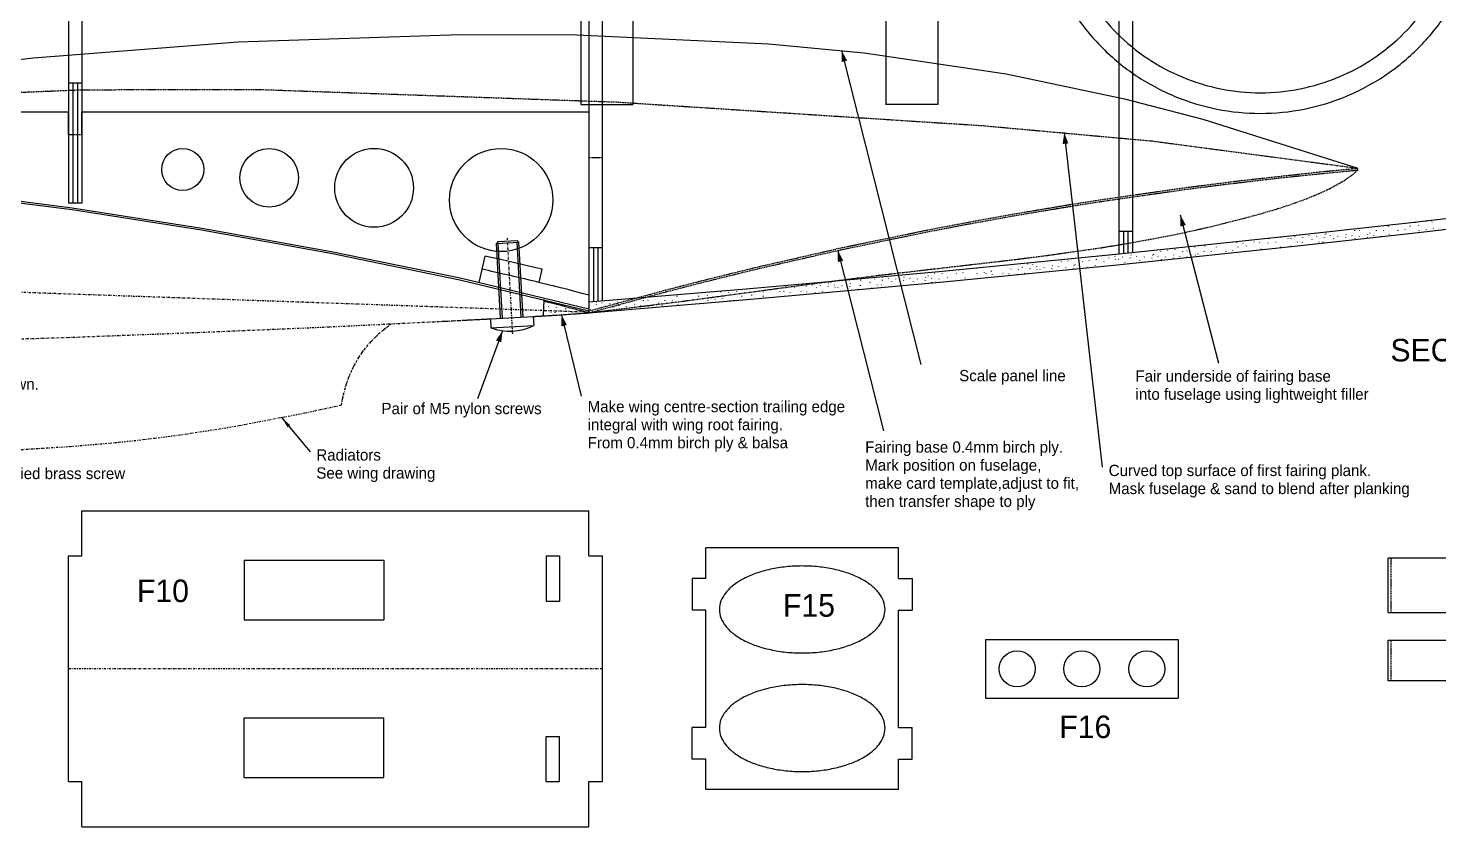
# Model space of a CAD drawing. Extents: x -1638 to 412, y -412 to 1290.
# Drawn here: x -1184.7 to -872.1, y 881.7 to 1058.6 of the extents above; entities that cross this region are included whole.
import ezdxf
from ezdxf.enums import TextEntityAlignment as Align

# ---------------------------------------------------------------- set-up
doc = ezdxf.new("R2010")
doc.units = 0
doc.linetypes.add('DASHDOT', pattern=[1, 0.5, -0.25, 0, -0.25])
doc.linetypes.add('HIDDEN', pattern=[0.375, 0.25, -0.125])
for name, color, linetype in [('1', 7, 'CONTINUOUS'), ('4', 7, 'CONTINUOUS'), ('7', 7, 'CONTINUOUS'), ('8', 7, 'CONTINUOUS')]:
    doc.layers.add(name, color=color, linetype=linetype)
doc.styles.add('txt', font='TXT', dxfattribs={"height": 0.2})

# ---------------------------------------------------------------- blocks, each defined once
blk = doc.blocks.new('*D28')
at = {"layer": '7', "color": 215, "linetype": 'CONTINUOUS'}
blk.add_line((0, 0), (4.3302, -18.0238), dxfattribs=at)
blk.add_solid([(-0.0237, -2.5768), (0, 0), (1.1917, -2.2848)], dxfattribs=at)
blk = doc.blocks.new('*D48')
at = {"layer": '7', "color": 215, "linetype": 'CONTINUOUS'}
blk.add_line((0, 0), (10.1345, -39.9401), dxfattribs=at)
blk.add_solid([(0.0091, -2.5769), (0, 0), (1.2207, -2.2695)], dxfattribs=at)
blk = doc.blocks.new('*D102')
at = {"layer": '7', "color": 215, "linetype": 'CONTINUOUS'}
blk.add_line((0, 0), (8.4922, -32.835), dxfattribs=at)
blk.add_solid([(0.0209, -2.5769), (0, 0), (1.2311, -2.2639)], dxfattribs=at)
blk = doc.blocks.new('*D103')
at = {"layer": '7', "color": 215, "linetype": 'CONTINUOUS'}
blk.add_line((0, 0), (8.3778, -74.1604), dxfattribs=at)
blk.add_solid([(-0.3404, -2.5544), (0, 0), (0.9017, -2.414)], dxfattribs=at)
blk = doc.blocks.new('*D104')
at = {"layer": '7', "color": 215, "linetype": 'CONTINUOUS'}
blk.add_line((0, 0), (-5.565, -15.0975), dxfattribs=at)
blk.add_solid([(-1.4511, -2.1296), (0, 0), (-0.2782, -2.5619)], dxfattribs=at)
blk = doc.blocks.new('*D168')
at = {"layer": '7', "color": 215, "linetype": 'CONTINUOUS'}
blk.add_line((0, 0), (6.346, -7.5779), dxfattribs=at)
blk.add_solid([(1.3176, -2.1574), (0, 0), (1.8926, -1.6759)], dxfattribs=at)
blk = doc.blocks.new('*D180')
at = {"layer": '7', "color": 215, "linetype": 'CONTINUOUS'}
blk.add_line((0, 0), (17.5388, -69.5973), dxfattribs=at)
blk.add_solid([(0.0049, -2.5769), (0, 0), (1.217, -2.2715)], dxfattribs=at)

msp = doc.modelspace()

# ---------------------------------------------------------------- linework, layer by layer
at = {"layer": '1', "color": 5, "linetype": 'CONTINUOUS'}
for p, q in [((-942.8872, 1008.6388), (-942.8872, 1150.3799)), ((-939.8872, 1008.9186), (-939.8872, 1150.23)), ((-1175.7612, 1132.7051), (-1175.7612, 1019.8563)), ((-1057.4288, 998.2174), (-1057.4288, 1084.965)), ((-1172.7612, 1081.965), (-1172.7612, 1019.8563)), ((-1060.4288, 1081.965), (-1060.4288, 995.5495)), ((-1175.7612, 1046.4606), (-1172.7612, 1046.4606)), ((-1175.7612, 1039.965), (-1274.2004, 1039.965)), ((-1175.7612, 1034.965), (-1175.7612, 1039.965)), ((-1172.7612, 1034.965), (-1172.7612, 1039.965)), ((-1060.4288, 1039.965), (-1172.7612, 1039.965)), ((-1057.4288, 1029.965), (-1057.4288, 1039.965)), ((-1172.7612, 1019.8563), (-1175.7612, 1019.8563)), ((-942.8872, 1013.6388), (-939.8872, 1013.6388)), ((-1057.4288, 1009.965), (-1060.4288, 1009.965)), ((-1084.725, 1002.2792), (-1083.4168, 1008.1344)), ((-1071.4088, 1002.2602), (-1070.7546, 1005.1883)), ((-1070.4724, 994.8775), (-1070.3456, 998.4991))]:
    msp.add_line(p, q, dxfattribs=at)
at = {"layer": '1', "color": 212, "linetype": 'CONTINUOUS'}
for p, q in [((-1062.1684, 1107.6639), (-1062.1684, 1041.6758)), ((-1050.6652, 1070.4714), (-1050.6652, 1041.6758)), ((-994.6294, 1071.9035), (-994.6294, 1041.6758)), ((-983.1262, 1071.9035), (-983.1262, 1041.6758)), ((-1062.1684, 1041.6758), (-1050.6652, 1041.6758)), ((-983.1262, 1041.6758), (-994.6294, 1041.6758))]:
    msp.add_line(p, q, dxfattribs=at)
at = {"layer": '1', "color": 253, "linetype": 'CONTINUOUS'}
for p, q in [((-1174.7612, 1046.4606), (-1174.7612, 1019.8563)), ((-1173.7612, 1046.4606), (-1173.7612, 1019.8563)), ((-941.8872, 1008.7319), (-941.8872, 1013.6388)), ((-940.8872, 1008.8252), (-940.8872, 1013.6388)), ((-1059.4288, 1009.965), (-1059.4288, 998.0424)), ((-1058.4288, 1009.965), (-1058.4288, 998.1298))]:
    msp.add_line(p, q, dxfattribs=at)
at = {"layer": '1', "color": 202, "linetype": 'HIDDEN'}
for p, q in [((-1172.7612, 1034.965), (-1175.7612, 1034.965)), ((-1060.4288, 1029.965), (-1057.4288, 1029.965)), ((-890.0024, 1027.1862), (-890.039, 1027.5845))]:
    msp.add_line(p, q, dxfattribs=at)
at = {"layer": '1', "color": 250, "linetype": 'CONTINUOUS'}
for p, q in [((-874.9206, 1015.85), (-874.8762, 1015.7834)), ((-902.1384, 1012.9136), (-902.1204, 1012.8865)), ((-897.3648, 1012.9531), (-897.3204, 1012.8865)), ((-897.11, 1013.0844), (-897.0654, 1013.1842)), ((-892.679, 1012.9531), (-892.6346, 1012.8865)), ((-890.705, 1013.7409), (-890.6604, 1013.8409)), ((-889.735, 1013.7874), (-889.6906, 1013.8872)), ((-887.879, 1012.9531), (-887.8346, 1012.8865)), ((-887.3158, 1013.1625), (-887.2712, 1013.2623)), ((-885.905, 1013.7409), (-885.8604, 1013.8409)), ((-884.3278, 1013.78), (-884.2834, 1013.7134)), ((-883.2842, 1014.7851), (-883.273, 1014.6852)), ((-883.079, 1012.9531), (-883.0346, 1012.8865)), ((-881.105, 1013.7409), (-881.0604, 1013.8409)), ((-879.6064, 1013.9753), (-879.562, 1013.9087)), ((-878.4842, 1014.7851), (-878.473, 1014.6852)), ((-877.9882, 1013.1651), (-877.9798, 1013.1842)), ((-877.3386, 1015.5375), (-877.2942, 1015.4709)), ((-876.5804, 1014.881), (-876.536, 1014.9808)), ((-876.4192, 1013.7409), (-876.3748, 1013.8409)), ((-874.9192, 1014.0143), (-874.8748, 1013.9477)), ((-873.6148, 1015.6231), (-873.5704, 1015.7229)), ((-873.3064, 1014.196), (-873.262, 1014.296)), ((-930.5634, 1009.6019), (-930.5192, 1009.7019)), ((-926.2556, 1010.191), (-926.2444, 1010.0911)), ((-923.9654, 1010.3259), (-923.9208, 1010.4257)), ((-921.4556, 1010.191), (-921.4444, 1010.0911)), ((-917.767, 1011.2397), (-917.7334, 1011.1893)), ((-916.8246, 1011.1461), (-916.78, 1011.2459)), ((-916.6556, 1010.191), (-916.6444, 1010.0911)), ((-915.51, 1010.9434), (-915.4656, 1010.8768)), ((-914.7518, 1010.2869), (-914.7074, 1010.3867)), ((-913.092, 1011.2559), (-913.0476, 1011.1893)), ((-911.7862, 1011.029), (-911.7418, 1011.1288)), ((-911.4778, 1009.6019), (-911.4334, 1009.7019)), ((-910.008, 1011.0215), (-909.9636, 1010.9549)), ((-909.6796, 1011.9663), (-909.6352, 1012.0661)), ((-908.292, 1011.2559), (-908.2476, 1011.1893)), ((-907.17, 1010.191), (-907.1588, 1010.0911)), ((-907.049, 1012.2215), (-907.0044, 1012.3215)), ((-905.5596, 1012.037), (-905.5152, 1011.9704)), ((-904.8796, 1011.9663), (-904.8352, 1012.0661)), ((-904.8796, 1010.3259), (-904.8352, 1010.4257)), ((-903.9806, 1012.4534), (-903.936, 1012.5532)), ((-903.492, 1011.2559), (-903.4476, 1011.1893)), ((-902.3432, 1011.029), (-902.2988, 1011.1288)), ((-902.249, 1012.2215), (-902.2044, 1012.3215)), ((-900.8696, 1012.6706), (-900.8252, 1012.604)), ((-900.1582, 1011.6929), (-900.1136, 1011.7927)), ((-899.1806, 1012.4534), (-899.136, 1012.5532)), ((-898.692, 1011.2559), (-898.6476, 1011.1893)), ((-897.7388, 1011.1461), (-897.6944, 1011.2459)), ((-897.449, 1012.2215), (-897.4044, 1012.3215)), ((-896.1838, 1012.6706), (-896.1394, 1012.604)), ((-895.394, 1011.9663), (-895.3494, 1012.0661)), ((-894.4948, 1012.4534), (-894.4504, 1012.5532)), ((-892.7632, 1012.2215), (-892.7188, 1012.3215)), ((-891.3838, 1012.6706), (-891.3394, 1012.604)), ((-890.594, 1011.9663), (-890.5494, 1012.0661)), ((-889.6948, 1012.4534), (-889.6504, 1012.5532)), ((-887.9632, 1012.2215), (-887.9188, 1012.3215)), ((-886.5838, 1012.6706), (-886.5394, 1012.604)), ((-884.8948, 1012.4534), (-884.8504, 1012.5532)), ((-959.9066, 1006.8087), (-959.862, 1006.9085)), ((-955.7718, 1006.8454), (-955.7274, 1006.9454)), ((-954.2732, 1007.0798), (-954.2288, 1007.0132)), ((-951.0862, 1006.8454), (-951.0416, 1006.9454)), ((-949.5862, 1007.1188), (-949.5418, 1007.0522)), ((-947.9732, 1007.3005), (-947.929, 1007.4005)), ((-946.2862, 1006.8454), (-946.2416, 1006.9454)), ((-945.2204, 1007.6274), (-945.1758, 1007.7274)), ((-945.1362, 1008.359), (-945.0918, 1008.2924)), ((-943.841, 1008.0765), (-943.7966, 1008.0099)), ((-943.731, 1007.4429), (-943.6866, 1007.3763)), ((-943.051, 1007.3722), (-943.0066, 1007.472)), ((-942.152, 1007.8593), (-942.1074, 1007.9591)), ((-941.6634, 1006.6618), (-941.619, 1006.5952)), ((-940.4996, 1006.4684), (-940.4702, 1006.5347)), ((-940.4204, 1007.6274), (-940.3758, 1007.7274)), ((-940.3362, 1008.359), (-940.2918, 1008.2924)), ((-939.041, 1008.0765), (-938.9966, 1008.0099)), ((-938.3296, 1007.0988), (-938.285, 1007.1986)), ((-937.352, 1007.8593), (-937.3074, 1007.9591)), ((-935.6204, 1007.6274), (-935.5758, 1007.7274)), ((-935.5362, 1008.359), (-935.4918, 1008.2924)), ((-935.2814, 1008.4903), (-935.2368, 1008.5901)), ((-934.3552, 1008.0765), (-934.3108, 1008.0099)), ((-933.6764, 1009.1468), (-933.6318, 1009.2468)), ((-933.5654, 1007.3722), (-933.5208, 1007.472)), ((-932.6662, 1007.8593), (-932.6218, 1007.9591)), ((-932.1764, 1009.4202), (-932.132, 1009.3536)), ((-930.9346, 1007.6274), (-930.8902, 1007.7274)), ((-930.8504, 1008.359), (-930.806, 1008.2924)), ((-929.5552, 1008.0765), (-929.5108, 1008.0099)), ((-928.8764, 1009.1468), (-928.8318, 1009.2468)), ((-927.9064, 1009.1933), (-927.862, 1009.2931)), ((-927.8662, 1007.8593), (-927.8218, 1007.9591)), ((-926.0504, 1008.359), (-926.006, 1008.2924)), ((-925.4872, 1008.5684), (-925.4426, 1008.6682)), ((-924.0764, 1009.1468), (-924.0318, 1009.2468)), ((-922.4992, 1009.1859), (-922.4548, 1009.1193)), ((-919.2764, 1009.1468), (-919.2318, 1009.2468)), ((-917.7778, 1009.3812), (-917.7334, 1009.3146)), ((-914.583, 1009.1641), (-914.5462, 1009.2468)), ((-913.0906, 1009.4202), (-913.0462, 1009.3536)), ((-995.2846, 1003.4748), (-995.2402, 1003.4082)), ((-990.5988, 1003.4748), (-990.5544, 1003.4082)), ((-985.7988, 1003.4748), (-985.7544, 1003.4082)), ((-985.2356, 1003.6842), (-985.191, 1003.784)), ((-983.8248, 1004.2626), (-983.7802, 1004.3626)), ((-982.2476, 1004.3017), (-982.2032, 1004.2351)), ((-980.9988, 1003.4748), (-980.9544, 1003.4082)), ((-979.0248, 1004.2626), (-978.9802, 1004.3626)), ((-977.5262, 1004.497), (-977.4818, 1004.4304)), ((-976.404, 1005.3068), (-976.3928, 1005.2069)), ((-974.5002, 1005.4027), (-974.4558, 1005.5025)), ((-974.339, 1004.2626), (-974.2946, 1004.3626)), ((-972.839, 1004.536), (-972.7946, 1004.4694)), ((-972.4058, 1004.2506), (-972.3686, 1004.3341)), ((-971.2262, 1004.7177), (-971.1818, 1004.8177)), ((-971.0912, 1004.0479), (-971.0468, 1003.9813)), ((-968.6732, 1004.3604), (-968.6288, 1004.2938)), ((-967.3674, 1004.1335), (-967.323, 1004.2333)), ((-966.9184, 1005.3068), (-966.9074, 1005.2094)), ((-965.5892, 1004.126), (-965.5448, 1004.0594)), ((-965.2608, 1005.0708), (-965.2164, 1005.1706)), ((-964.3618, 1005.5579), (-964.3224, 1005.646)), ((-963.8732, 1004.3604), (-963.8288, 1004.2938)), ((-963.2404, 1006.3717), (-963.196, 1006.3051)), ((-962.6302, 1005.326), (-962.5856, 1005.426)), ((-962.0916, 1006.1448), (-962.0472, 1006.2446)), ((-961.2508, 1005.7751), (-961.2064, 1005.7085)), ((-961.1408, 1005.1415), (-961.0964, 1005.0749)), ((-960.4608, 1005.0708), (-960.4164, 1005.1706)), ((-959.5618, 1005.5579), (-959.5172, 1005.6577)), ((-957.8302, 1005.326), (-957.7856, 1005.426)), ((-957.746, 1006.0576), (-957.7016, 1005.991)), ((-956.4508, 1005.7751), (-956.4064, 1005.7085)), ((-954.7618, 1005.5579), (-954.7172, 1005.6577)), ((-953.0302, 1005.326), (-952.9856, 1005.426)), ((-952.946, 1006.0576), (-952.9016, 1005.991)), ((-952.6912, 1006.1889), (-952.6466, 1006.2887)), ((-951.765, 1005.7751), (-951.7206, 1005.7085)), ((-950.076, 1005.5579), (-950.0316, 1005.6577)), ((-948.2602, 1006.0576), (-948.2158, 1005.991)), ((-1032.499, 1000.277), (-1032.4978, 1000.2752)), ((-1031.2364, 1000.1149), (-1031.192, 1000.2147)), ((-1027.7422, 1000.3418), (-1027.6978, 1000.2752)), ((-1022.9422, 1000.3418), (-1022.8978, 1000.2752)), ((-1021.7934, 1000.1149), (-1021.749, 1000.2147)), ((-1019.6084, 1000.7788), (-1019.5638, 1000.8786)), ((-1018.1422, 1000.3418), (-1018.0978, 1000.2752)), ((-1017.189, 1000.232), (-1017.1446, 1000.3318)), ((-1016.8992, 1001.3074), (-1016.8546, 1001.4074)), ((-1015.6258, 1001.744), (-1015.5896, 1001.6899)), ((-1014.8442, 1001.0522), (-1014.7996, 1001.152)), ((-1013.945, 1001.5393), (-1013.9006, 1001.6391)), ((-1013.4566, 1000.3418), (-1013.4122, 1000.2752)), ((-1012.2134, 1001.3074), (-1012.169, 1001.4074)), ((-1012.1508, 1000.1149), (-1012.1062, 1000.2147)), ((-1012.1292, 1002.039), (-1012.0848, 1001.9724)), ((-1010.834, 1001.7565), (-1010.7896, 1001.6899)), ((-1010.0442, 1001.0522), (-1009.9996, 1001.152)), ((-1009.145, 1001.5393), (-1009.1006, 1001.6391)), ((-1008.6566, 1000.3418), (-1008.6122, 1000.2752)), ((-1007.4134, 1001.3074), (-1007.369, 1001.4074)), ((-1007.3292, 1002.039), (-1007.2848, 1001.9724)), ((-1006.766, 1002.2484), (-1006.7214, 1002.3482)), ((-1006.034, 1001.7565), (-1005.9896, 1001.6899)), ((-1005.9242, 1001.1229), (-1005.8798, 1001.0563)), ((-1005.2442, 1001.0522), (-1005.1996, 1001.152)), ((-1004.345, 1001.5393), (-1004.3006, 1001.6391)), ((-1003.7388, 1002.807), (-1003.7336, 1002.7993)), ((-1002.6134, 1001.3074), (-1002.569, 1001.4074)), ((-1002.5292, 1002.039), (-1002.4848, 1001.9724)), ((-1000.8016, 1000.7319), (-1000.757, 1000.8319)), ((-1000.263, 1001.5507), (-1000.2186, 1001.6505)), ((-1000.1688, 1002.7432), (-1000.1242, 1002.8432)), ((-998.7894, 1003.1923), (-998.745, 1003.1257)), ((-998.078, 1002.2146), (-998.0334, 1002.3144)), ((-997.7332, 1000.9638), (-997.6886, 1001.0636)), ((-997.1004, 1002.9751), (-997.0558, 1003.0749)), ((-996.6118, 1001.7776), (-996.5674, 1001.711)), ((-995.6586, 1001.6678), (-995.6142, 1001.7676)), ((-995.3688, 1002.7432), (-995.3242, 1002.8432)), ((-994.1036, 1003.1923), (-994.0592, 1003.1257)), ((-993.3138, 1002.488), (-993.2692, 1002.5878)), ((-992.4146, 1002.9751), (-992.3702, 1003.0749)), ((-990.8626, 1001.5948), (-990.818, 1001.6946)), ((-990.683, 1002.7432), (-990.6386, 1002.8432)), ((-989.3036, 1003.1923), (-989.2592, 1003.1257)), ((-988.5138, 1002.488), (-988.4692, 1002.5878)), ((-987.6146, 1002.9751), (-987.5702, 1003.0749)), ((-985.883, 1002.7432), (-985.8386, 1002.8432)), ((-984.5036, 1003.1923), (-984.4592, 1003.1257)), ((-984.4576, 1002.2513), (-984.413, 1002.3513)), ((-983.4876, 1002.2978), (-983.4432, 1002.3976)), ((-982.8146, 1002.9751), (-982.7702, 1003.0749)), ((-977.0368, 1003.2955), (-977.0256, 1003.1956)), ((-1067.5278, 997.3719), (-1067.4834, 997.3053)), ((-1066.3418, 997.082), (-1066.3024, 997.0228)), ((-1058.8118, 997.287), (-1058.7672, 997.387)), ((-1058.7276, 998.0186), (-1058.6832, 997.952)), ((-1057.5466, 997.7361), (-1057.5022, 997.6695)), ((-1056.7568, 997.0318), (-1056.7122, 997.1316)), ((-1055.8576, 997.5189), (-1055.8132, 997.6187)), ((-1054.0418, 998.0186), (-1053.9974, 997.952)), ((-1053.8054, 997.1624), (-1053.761, 997.0958)), ((-1050.3006, 997.4449), (-1050.2562, 997.3783)), ((-1049.0054, 997.1624), (-1048.961, 997.0958)), ((-1048.3266, 998.2327), (-1048.282, 998.3327)), ((-1047.3566, 998.2792), (-1047.3122, 998.379)), ((-1045.5006, 997.4449), (-1045.4562, 997.3783)), ((-1044.9374, 997.6543), (-1044.8928, 997.7541)), ((-1044.2054, 997.1624), (-1044.161, 997.0958)), ((-1043.5266, 998.2327), (-1043.482, 998.3327)), ((-1041.9494, 998.2718), (-1041.905, 998.2052)), ((-1040.9058, 999.2769), (-1040.8946, 999.177)), ((-1040.7006, 997.4449), (-1040.6562, 997.3783)), ((-1038.7266, 998.2327), (-1038.682, 998.3327)), ((-1037.228, 998.4671), (-1037.1836, 998.4005)), ((-1036.1058, 999.2769), (-1036.0946, 999.177)), ((-1035.6342, 997.6023), (-1035.6014, 997.676)), ((-1034.9602, 1000.0293), (-1034.9158, 999.9627)), ((-1034.202, 999.3728), (-1034.1576, 999.4726)), ((-1034.0408, 998.2327), (-1033.9964, 998.3327)), ((-1032.5408, 998.5061), (-1032.4964, 998.4395)), ((-1030.928, 998.6878), (-1030.8836, 998.7878)), ((-1029.4582, 1000.1074), (-1029.4138, 1000.0408)), ((-1029.2408, 998.2327), (-1029.1964, 998.3327)), ((-1028.271, 998.2792), (-1028.2264, 998.379)), ((-1026.6202, 999.2769), (-1026.609, 999.177)), ((-1024.3298, 999.4118), (-1024.2854, 999.5116)), ((-1021.8202, 999.2769), (-1021.809, 999.177)), ((-1017.0202, 999.2769), (-1017.013, 999.2133)), ((-1015.8744, 1000.0293), (-1015.83, 999.9627)), ((-1015.1126, 999.3811), (-1015.0718, 999.4726)), ((-1010.3726, 1000.1074), (-1010.3282, 1000.0408)), ((-1070.3212, 996.1117), (-1070.2766, 996.2115)), ((-1069.3436, 996.8722), (-1069.299, 996.972)), ((-1068.855, 995.6747), (-1068.8106, 995.6081)), ((-1067.9018, 995.5649), (-1067.8574, 995.6647)), ((-1067.612, 996.6403), (-1067.5674, 996.7403)), ((-1066.5872, 995.3622), (-1066.5428, 995.2956)), ((-1065.557, 996.3851), (-1065.5124, 996.4849)), ((-1064.1694, 995.6747), (-1064.125, 995.6081)), ((-1062.8636, 995.4478), (-1062.819, 995.5476)), ((-1060.0548, 996.3214), (-1060.0104, 996.2548)), ((-1059.9342, 995.5894), (-1059.9204, 995.6206)), ((-1057.7798, 996.1847), (-1057.7352, 996.2845)), ((-1055.0706, 996.7133), (-1055.026, 996.8133)), ((-1053.0156, 996.4581), (-1052.971, 996.5579)), ((-1052.1164, 996.9452), (-1052.072, 997.045)), ((-1050.3848, 996.7133), (-1050.3404, 996.8133)), ((-1048.1742, 996.551), (-1048.171, 996.5579)), ((-1047.3164, 996.9452), (-1047.272, 997.045)), ((-1045.5604, 996.7684), (-1045.5404, 996.8133)), ((-1042.4808, 997.0251), (-1042.472, 997.045))]:
    msp.add_line(p, q, dxfattribs=at)
at = {"layer": '1', "color": 195, "linetype": 'CONTINUOUS'}
for p, q in [((-1080.527, 1011.3391), (-1080.9044, 1010.9177)), ((-1080.9044, 1010.9177), (-1075.9122, 1011.1927)), ((-1079.9912, 994.3428), (-1080.9044, 1010.9177)), ((-1080.527, 1011.3391), (-1076.3336, 1011.5701)), ((-1079.5918, 994.3648), (-1080.505, 1010.9397)), ((-1076.3336, 1011.5701), (-1075.9122, 1011.1927)), ((-1075.3982, 994.5958), (-1076.3116, 1011.1707)), ((-1074.9988, 994.6178), (-1075.9122, 1011.1927)), ((-1082.2378, 994.219), (-1072.7522, 994.7416)), ((-1082.2378, 994.219), (-1082.1278, 992.222)), ((-1072.7522, 994.7416), (-1072.6422, 992.7446)), ((-1082.1278, 992.222), (-1072.6422, 992.7446))]:
    msp.add_line(p, q, dxfattribs=at)
at = {"layer": '1', "color": 166, "linetype": 'DASHDOT'}
for p, q in [((-1077.2958, 990.8655), (-1078.4672, 1012.1237)), ((-1348.3482, 1005.7995), (-1060.4288, 995.7452))]:
    msp.add_line(p, q, dxfattribs=at)
at = {"layer": '1', "color": 212, "linetype": 'CONTINUOUS'}
for points in [[(-948.993934, 1064.285632, 0.049127), (-943.402363, 1057.472452, 0.049127), (-936.589014, 1051.88102, 0.049126), (-928.815721, 1047.726211, 0.049126), (-920.381206, 1045.167692, 0.049126), (-911.609604, 1044.303786, 0.049126), (-902.838001, 1045.167692, 0.049126), (-894.403486, 1047.726211, 0.049126), (-886.630193, 1051.88102, 0.049127), (-879.816844, 1057.472452, 0.049127), (-874.225274, 1064.285632, 0.049128)], [(-952.794147, 1061.746474, 0.049127), (-946.634179, 1054.240716, 0.049127), (-939.128236, 1048.080901, 0.049126), (-930.564767, 1043.503744, 0.049126), (-921.272862, 1040.685146, 0.049126), (-911.609604, 1039.733421, 0.049126), (-901.946345, 1040.685146, 0.049126), (-892.65444, 1043.503744, 0.049126), (-884.090972, 1048.080901, 0.049127), (-876.585029, 1054.240716, 0.049127), (-870.42506, 1061.746474, 0.049128)]]:
    msp.add_lwpolyline(points, format="xyb", dxfattribs=at)
msp.add_lwpolyline([(-1342.042, 1014.4692), (-1326.114908, 1023.624683), (-1299.991401, 1032.90299), (-1281.49345, 1037.45027), (-1245.123325, 1043.939981), (-1206.596353, 1049.404383), (-1183.509319, 1052.043664), (-1138.128367, 1055.550084), (-1088.878731, 1057.221829), (-1063.116379, 1057.147709), (-1020.594359, 1055.171146), (-999.442905, 1053.128975), (-967.980195, 1048.496079), (-941.727461, 1042.960431), (-924.386419, 1038.454093), (-890.039, 1027.5845)], dxfattribs=at)
at = {"layer": '1', "color": 202, "linetype": 'HIDDEN'}
for points in [[(-1342.042, 1014.4693), (-1322.077428, 1024.688892), (-1311.70406, 1028.674432), (-1298.518172, 1032.487627), (-1271.349341, 1037.53561), (-1238.539579, 1041.445124), (-1216.63439, 1043.186736), (-1172.761188, 1044.965028), (-1134.202179, 1045.051526), (-1054.327483, 1042.251752), (-973.080738, 1037.01525), (-935.599947, 1033.616124), (-890.039, 1027.5845)], [(-1060.4288, 995.9651), (-1043.874141, 1000.482842), (-1035.575009, 1002.627068), (-1023.099165, 1005.700065), (-1004.324577, 1009.986959), (-985.477394, 1013.886605), (-976.026716, 1015.691166), (-966.544136, 1017.401299), (-953.872707, 1019.530349), (-947.525025, 1020.530102), (-928.434249, 1023.270257), (-915.667412, 1024.881097), (-898.595806, 1026.760151), (-890.039, 1027.5845)], [(-1060.4288, 995.5495), (-1043.858694, 1000.073364), (-1035.552124, 1002.220319), (-1023.065407, 1005.297013), (-1004.274977, 1009.588608), (-985.412244, 1013.492009), (-975.953808, 1015.298117), (-966.475758, 1017.007431), (-953.810313, 1019.135466), (-947.465573, 1020.134746), (-928.383281, 1022.873644), (-919.879118, 1023.966256), (-908.518081, 1025.303724), (-902.828069, 1025.921309), (-890.0024, 1027.1862)], [(-1060.4288, 995.5495), (-1039.029687, 998.195298), (-1010.53547, 1002.037721), (-996.234516, 1003.856807), (-984.021237, 1005.276085), (-967.659978, 1007.160853), (-959.450321, 1008.187468), (-947.104459, 1009.942046), (-940.919002, 1010.951473), (-932.660389, 1012.471267), (-928.526715, 1013.316626), (-922.321358, 1014.705161), (-913.003873, 1017.091549), (-907.68818, 1018.647797), (-905.088459, 1019.48921), (-901.328193, 1020.84428), (-897.806204, 1022.325649), (-896.159562, 1023.118884), (-893.144972, 1024.820834), (-891.797022, 1025.7337), (-890.0024, 1027.1862)]]:
    msp.add_lwpolyline(points, dxfattribs=at)
at = {"layer": '1', "color": 5, "linetype": 'CONTINUOUS'}
for points in [[(-1060.4288, 995.5495), (-1025.439031, 998.477319), (-1007.979774, 1000.016217), (-981.825336, 1002.420904), (-942.647231, 1006.250892), (-903.424422, 1010.360766), (-877.291171, 1013.243627), (-825.060535, 1019.321289), (-785.83975, 1024.13875), (-759.707487, 1027.465644), (-707.479609, 1034.393949), (-656.690202, 1041.487087), (-631.3138, 1045.1628)], [(-1060.4288, 997.9551), (-1025.576932, 1000.8732), (-1008.158787, 1002.409113), (-982.04135, 1004.810978), (-942.887307, 1008.638813), (-903.680523, 1012.747009), (-877.557338, 1015.628758), (-825.345583, 1021.704214), (-786.138135, 1026.520027), (-760.014567, 1029.845807), (-707.804203, 1036.771783), (-704.8042, 1037.181)], [(-1060.4288, 995.9453), (-1089.015217, 1002.817229), (-1117.63686, 1008.675763), (-1146.282111, 1013.865699), (-1174.952377, 1018.337569), (-1203.651029, 1021.992273), (-1232.383544, 1024.681425), (-1261.163478, 1026.008675), (-1290.01356, 1025.330459), (-1318.966468, 1021.705677), (-1333.514341, 1017.85046), (-1340.829623, 1014.734412), (-1347.378417, 1009.114787), (-1348.3482, 1005.7995)], [(-1060.4288, 996.3595), (-1088.928519, 1003.207662), (-1117.561138, 1009.068496), (-1146.215598, 1014.260119), (-1174.896266, 1018.733639), (-1203.607185, 1022.389859), (-1232.355727, 1025.080392), (-1261.158964, 1026.408559), (-1290.042883, 1025.729122), (-1319.053053, 1022.095953), (-1333.656159, 1018.224153), (-1341.049605, 1015.063708), (-1342.042, 1014.4692)], [(-1060.4288, 996.3595), (-1088.928519, 1003.207662), (-1117.561138, 1009.068496), (-1146.215598, 1014.260119), (-1174.896266, 1018.733639), (-1203.607185, 1022.389859), (-1232.355727, 1025.080392), (-1261.158964, 1026.408559), (-1290.042883, 1025.729122), (-1319.053053, 1022.095953), (-1333.656159, 1018.224153), (-1341.049605, 1015.063708), (-1342.042, 1014.4692)], [(-1070.7546, 1005.1883), (-1072.160005, 1005.528266), (-1073.097167, 1005.752984), (-1073.72204, 1005.901963), (-1074.972015, 1006.19797), (-1075.909694, 1006.418313), (-1076.534905, 1006.564437), (-1077.785545, 1006.854885), (-1078.410971, 1006.999231), (-1079.662031, 1007.286223), (-1080.913362, 1007.571023), (-1081.747728, 1007.759715), (-1083.4168, 1008.1344)], [(-1060.4288, 999.4651), (-1061.301799, 999.697106), (-1061.88392, 999.850804), (-1063.04845, 1000.15591), (-1063.630859, 1000.307335), (-1064.795961, 1000.607977), (-1065.961437, 1000.905735), (-1066.738628, 1001.102675), (-1067.256845, 1001.233284), (-1067.947914, 1001.406593), (-1068.293496, 1001.492893), (-1068.876738, 1001.637994), (-1070.04349, 1001.926236), (-1071.210596, 1002.211923), (-1071.988861, 1002.400999), (-1073.545851, 1002.77593), (-1074.713991, 1003.054396), (-1075.492937, 1003.238779), (-1077.051273, 1003.604619), (-1077.830658, 1003.786118), (-1079.389859, 1004.146386), (-1080.949624, 1004.503156), (-1081.989775, 1004.739146), (-1082.683343, 1004.895677), (-1084.0708, 1005.2069)], [(-1060.5328, 995.559), (-1061.623192, 995.850795), (-1062.350332, 996.043784), (-1062.835187, 996.171768), (-1063.481775, 996.341584), (-1063.805119, 996.426141), (-1064.532762, 996.615546), (-1065.01795, 996.741171), (-1065.664982, 996.90788), (-1065.988546, 996.990898), (-1067.444986, 997.361762), (-1068.416306, 997.606582), (-1069.064011, 997.768744), (-1070.3598, 998.0906)], [(-1070.4724, 994.8775), (-1069.872136, 994.914155), (-1069.57291, 994.932561), (-1069.125142, 994.960276), (-1068.678599, 994.988127), (-1068.455765, 995.002107), (-1068.010927, 995.030182), (-1067.788905, 995.04428), (-1067.456345, 995.065505), (-1067.013767, 995.093958), (-1066.792816, 995.108253), (-1066.461787, 995.129784), (-1065.966081, 995.16229), (-1065.526224, 995.191405), (-1065.306545, 995.206044), (-1064.977312, 995.228107), (-1064.484049, 995.261446), (-1063.9914, 995.295091), (-1063.745274, 995.312033), (-1063.307995, 995.342356), (-1063.089471, 995.357618), (-1062.761804, 995.380639), (-1062.270513, 995.415469), (-1061.779384, 995.45067), (-1061.53385, 995.468414), (-1061.042777, 995.504197), (-1060.797214, 995.522241), (-1060.4288, 995.5495)], [(-1060.4826, 995.5455), (-1060.5328, 995.559)]]:
    msp.add_lwpolyline(points, dxfattribs=at)
at = {"layer": '1', "color": 155, "linetype": 'DASHDOT'}
for points in [[(-1092.9686, 993.6684), (-1092.564133, 993.688972), (-1092.024843, 993.716415), (-1091.755197, 993.730142), (-1090.946257, 993.771343), (-1090.406961, 993.798824), (-1089.687896, 993.835478), (-1089.328362, 993.853809), (-1088.394498, 993.90144), (-1087.927568, 993.925274), (-1087.694105, 993.937199), (-1087.382822, 993.953106), (-1087.227182, 993.961065), (-1086.760265, 993.984959), (-1086.526811, 993.996919), (-1086.176633, 994.014875), (-1085.709741, 994.038853), (-1085.4763, 994.050858), (-1085.126145, 994.06889), (-1084.775999, 994.086952), (-1084.60093, 994.095994), (-1084.289703, 994.112091), (-1084.134092, 994.120149), (-1083.900681, 994.13225), (-1083.550575, 994.150434), (-1083.200481, 994.168658), (-1083.02544, 994.177786), (-1082.908748, 994.183877), (-1082.753161, 994.192006), (-1082.675368, 994.196074), (-1082.500338, 994.205236), (-1082.2378, 994.219)], [(-1072.7522, 994.7416), (-1072.667735, 994.746548), (-1072.55512, 994.753155), (-1072.498814, 994.756463), (-1072.386207, 994.763088), (-1072.236072, 994.771939), (-1072.161007, 994.776372), (-1071.992119, 994.786367), (-1071.879531, 994.793044), (-1071.72942, 994.801966), (-1071.654367, 994.806434), (-1071.504264, 994.815387), (-1071.304135, 994.827356), (-1071.204072, 994.833355), (-1071.129027, 994.83786), (-1071.028967, 994.843874), (-1070.978938, 994.846885), (-1070.81009, 994.857064), (-1070.735048, 994.861596), (-1070.634991, 994.867647), (-1070.584963, 994.870676), (-1070.4724, 994.8775)], [(-1320.3874, 992.7298), (-1319.980609, 992.661473), (-1316.800112, 992.159958), (-1310.429959, 991.31981), (-1304.048423, 990.666441), (-1299.788233, 990.316615), (-1291.255181, 989.774139), (-1281.666031, 989.340264), (-1275.266426, 989.131857), (-1262.460533, 988.86777), (-1252.850904, 988.770714), (-1233.637121, 988.778501), (-1214.407696, 989.008653), (-1204.795716, 989.209198), (-1175.937933, 990.110328), (-1147.073217, 991.20961), (-1118.204205, 992.432694), (-1092.9704, 993.6684)], [(-1115.239, 975.106), (-1115.064057, 976.13496), (-1114.964765, 976.642078), (-1114.801054, 977.393553), (-1114.522243, 978.50006), (-1114.314206, 979.223928), (-1114.20354, 979.58172), (-1114.029229, 980.113233), (-1113.781301, 980.812253), (-1113.650688, 981.157622), (-1113.446458, 981.670499), (-1113.121413, 982.428167), (-1112.813647, 983.089915), (-1112.653115, 983.416648), (-1112.404006, 983.901571), (-1112.011643, 984.617306), (-1111.59684, 985.319064), (-1111.381024, 985.664701), (-1110.893139, 986.403107), (-1110.63928, 986.766133), (-1110.246094, 987.30295), (-1109.628424, 988.090802), (-1108.977284, 988.857805), (-1108.639163, 989.233489), (-1107.937817, 989.969221), (-1107.574592, 990.329269), (-1107.014065, 990.859569), (-1106.237409, 991.548393), (-1105.836528, 991.884988), (-1105.219518, 992.380108), (-1104.58368, 992.863501), (-1104.2587, 993.1008)], [(-1236.4456, 965.7546), (-1228.752422, 965.296715), (-1223.770219, 965.071772), (-1214.137468, 964.801202), (-1209.477966, 964.749602), (-1200.450326, 964.79884), (-1191.781326, 965.031423), (-1186.183551, 965.276539), (-1175.37599, 965.951062), (-1164.552123, 966.889634), (-1159.166101, 967.472366), (-1150.94523, 968.525483), (-1142.368309, 969.833115), (-1137.880994, 970.596328), (-1123.31002, 973.390538), (-1115.239, 975.106)]]:
    msp.add_lwpolyline(points, dxfattribs=at)
at = {"layer": '1', "color": 5, "linetype": 'CONTINUOUS'}
for centre, radius in [((-1150.411871, 1027.302779), 4.662221), ((-1131.249058, 1025.464392), 6.500608), ((-1108.019295, 1023.235855), 8.729145), ((-1079.859482, 1020.534368), 11.430632)]:
    msp.add_circle(centre, radius, dxfattribs=at)
at = {"layer": '1', "color": 195, "linetype": 'CONTINUOUS'}
msp.add_arc((-1077.978187, 1003.249204), 11.782144, 249.378108, 296.928828, dxfattribs=at)
at = {"layer": '4', "color": 5, "linetype": 'CONTINUOUS'}
for p, q in [((-1172.7612, 951.7013), (-1060.4288, 951.7013)), ((-1172.7612, 941.7013), (-1172.7612, 951.7013)), ((-1060.4288, 941.7013), (-1060.4288, 951.7013)), ((-1175.7612, 891.7013), (-1175.7612, 941.7013)), ((-1175.7612, 941.7013), (-1172.7612, 941.7013)), ((-1069.9168, 941.7013), (-1069.9168, 931.7013)), ((-1069.9168, 941.7013), (-1066.9168, 941.7013)), ((-1066.9168, 941.7013), (-1066.9168, 931.7013)), ((-1060.4288, 941.7013), (-1057.4288, 941.7013)), ((-1057.4288, 891.7013), (-1057.4288, 941.7013)), ((-991.7914, 943.4691), (-1034.504, 943.4691)), ((-1034.504, 936.7013), (-1034.504, 943.4691)), ((-991.7914, 936.7013), (-991.7914, 943.4691)), ((-763.4638, 941.199), (-883.303, 941.199)), ((-883.303, 929.1654), (-883.303, 941.199)), ((-1136.839, 940.7638), (-1105.839, 940.7638)), ((-1136.839, 940.7638), (-1136.839, 927.5638)), ((-1105.839, 940.7638), (-1105.839, 927.5638)), ((-1034.504, 936.7013), (-1037.504, 936.7013)), ((-1037.504, 936.7013), (-1037.504, 929.7013)), ((-991.7914, 936.7013), (-988.7914, 936.7013)), ((-988.7914, 936.7013), (-988.7914, 929.7013)), ((-1069.9168, 931.7013), (-1066.9168, 931.7013)), ((-1034.504, 929.7013), (-1037.504, 929.7013)), ((-1034.504, 903.7013), (-1034.504, 929.7013)), ((-991.7914, 929.7013), (-988.7914, 929.7013)), ((-991.7914, 903.7013), (-991.7914, 929.7013)), ((-883.303, 929.1654), (-861.1382, 929.1654)), ((-1136.839, 927.5638), (-1105.839, 927.5638)), ((-972.5202, 923.2012), (-972.5202, 910.2014)), ((-972.5202, 923.2012), (-929.8076, 923.2012)), ((-929.8076, 923.2012), (-929.8076, 910.2014)), ((-883.303, 914.0302), (-883.303, 923.0638)), ((-883.303, 923.0638), (-861.1382, 923.0638)), ((-763.4638, 914.0302), (-883.303, 914.0302)), ((-972.5202, 910.2014), (-929.8076, 910.2014)), ((-1136.839, 905.8388), (-1105.839, 905.8388)), ((-1136.839, 892.6388), (-1136.839, 905.8388)), ((-1105.839, 892.6388), (-1105.839, 905.8388)), ((-1034.504, 903.7013), (-1037.504, 903.7013)), ((-1037.504, 896.7013), (-1037.504, 903.7013)), ((-991.7914, 903.7013), (-988.7914, 903.7013)), ((-988.7914, 896.7013), (-988.7914, 903.7013)), ((-1069.9168, 891.7013), (-1069.9168, 901.7013)), ((-1069.9168, 901.7013), (-1066.9168, 901.7013)), ((-1066.9168, 891.7013), (-1066.9168, 901.7013)), ((-1034.504, 896.7013), (-1037.504, 896.7013)), ((-1034.504, 889.9335), (-1034.504, 896.7013)), ((-991.7914, 896.7013), (-988.7914, 896.7013)), ((-991.7914, 889.9335), (-991.7914, 896.7013)), ((-1175.7612, 891.7013), (-1172.7612, 891.7013)), ((-1172.7612, 881.7013), (-1172.7612, 891.7013)), ((-1136.839, 892.6388), (-1105.839, 892.6388)), ((-1069.9168, 891.7013), (-1066.9168, 891.7013)), ((-1060.4288, 891.7013), (-1057.4288, 891.7013)), ((-1060.4288, 881.7013), (-1060.4288, 891.7013)), ((-991.7914, 889.9335), (-1034.504, 889.9335)), ((-1172.7612, 881.7013), (-1060.4288, 881.7013))]:
    msp.add_line(p, q, dxfattribs=at)
at = {"layer": '4', "color": 202, "linetype": 'HIDDEN'}
for p, q in [((-882.6152, 929.1654), (-882.6152, 941.199)), ((-882.6152, 914.0302), (-882.6152, 923.0638))]:
    msp.add_line(p, q, dxfattribs=at)
at = {"layer": '4', "color": 166, "linetype": 'DASHDOT'}
msp.add_line((-1057.4288, 916.7013), (-1175.7612, 916.7013), dxfattribs=at)
at = {"layer": '4', "color": 5, "linetype": 'CONTINUOUS'}
for points in [[(-1031.50405, 929.8352, 0.090818), (-1031.151339, 927.955719, 0.076616), (-1030.10676, 926.148466, 0.059279), (-1028.410456, 924.482892, 0.045657), (-1026.127614, 923.023004, 0.036524), (-1023.345964, 921.824905, 0.030815), (-1020.172402, 920.934637, 0.027518), (-1016.728886, 920.386413, 0.02601), (-1013.14775, 920.2013, 0.02601), (-1009.566614, 920.386413, 0.027518), (-1006.123098, 920.934637, 0.030815), (-1002.949536, 921.824905, 0.036524), (-1000.167886, 923.023004, 0.045657), (-997.885044, 924.482892, 0.059279), (-996.18874, 926.148466, 0.076616), (-995.144161, 927.955719, 0.090818), (-994.79145, 929.8352, 0.090818), (-995.144161, 931.714681, 0.076616), (-996.18874, 933.521934, 0.059279), (-997.885044, 935.187508, 0.045657), (-1000.167886, 936.647396, 0.036524), (-1002.949536, 937.845495, 0.030815), (-1006.123098, 938.735763, 0.027518), (-1009.566614, 939.283987, 0.02601), (-1013.14775, 939.4691, 0.02601), (-1016.728886, 939.283987, 0.027518), (-1020.172402, 938.735763, 0.030815), (-1023.345964, 937.845495, 0.036524), (-1026.127614, 936.647396, 0.045657), (-1028.410456, 935.187508, 0.059279), (-1030.10676, 933.521934, 0.076616), (-1031.151339, 931.714681, 0.090818)], [(-1031.50405, 903.5674, 0.090818), (-1031.151339, 901.687919, 0.076616), (-1030.10676, 899.880666, 0.059279), (-1028.410456, 898.215092, 0.045657), (-1026.127614, 896.755204, 0.036524), (-1023.345964, 895.557105, 0.030815), (-1020.172402, 894.666837, 0.027518), (-1016.728886, 894.118613, 0.02601), (-1013.14775, 893.9335, 0.02601), (-1009.566614, 894.118613, 0.027518), (-1006.123098, 894.666837, 0.030815), (-1002.949536, 895.557105, 0.036524), (-1000.167886, 896.755204, 0.045657), (-997.885044, 898.215092, 0.059279), (-996.18874, 899.880666, 0.076616), (-995.144161, 901.687919, 0.090818), (-994.79145, 903.5674, 0.090818), (-995.144161, 905.446881, 0.076616), (-996.18874, 907.254134, 0.059279), (-997.885044, 908.919708, 0.045657), (-1000.167886, 910.379596, 0.036524), (-1002.949536, 911.577695, 0.030815), (-1006.123098, 912.467963, 0.027518), (-1009.566614, 913.016187, 0.02601), (-1013.14775, 913.2013, 0.02601), (-1016.728886, 913.016187, 0.027518), (-1020.172402, 912.467963, 0.030815), (-1023.345964, 911.577695, 0.036524), (-1026.127614, 910.379596, 0.045657), (-1028.410456, 908.919708, 0.059279), (-1030.10676, 907.254134, 0.076616), (-1031.151339, 905.446881, 0.090818)]]:
    msp.add_lwpolyline(points, format="xyb", close=True, dxfattribs=at)
for centre in [(-965.52025, 916.7014), (-951.16395, 916.7014), (-936.80765, 916.7014)]:
    msp.add_circle(centre, 4, dxfattribs=at)

# ---------------------------------------------------------------- block references
at = {"layer": '7', "color": 215, "linetype": 'CONTINUOUS'}
for name, p in [('*D180', (-1004.4132, 1053.6805)), ('*D103', (-955.0898, 1035.4927)), ('*D102', (-929.3708, 1017.2554)), ('*D48', (-1005.2638, 1009.3728)), ('*D28', (-1066.4808, 995.1285)), ('*D104', (-1079.5612, 991.5739)), ('*D168', (-1128.4999, 972.3455))]:
    msp.add_blockref(name, p, dxfattribs=at)

# ---------------------------------------------------------------- texts
at = {"layer": '8', "color": 250, "linetype": 'CONTINUOUS', "style": 'txt'}
msp.add_text('SECTION THROUGH FUSELAGE & FIN', height=5, dxfattribs=at).set_placement((-821.8764, 987.2883), align=Align.MIDDLE)
msp.add_text('Scale panel line', height=2.5, dxfattribs=at).set_placement((-966.5625, 982.8945), align=Align.TOP_CENTER)
for s, p in [('Fair underside of fairing base', (-939.3054, 982.7878)), ('Eurokit Mini Air Retracts shown.', (-1229.687, 981.0193)), ('into fuselage using lightweight filler', (-939.3054, 978.7877)), ('Pair of M5 nylon screws', (-1106.3775, 975.6051)), ('Make wing centre-section trailing edge', (-1060.6964, 976.041)), ('integral with wing root fairing.', (-1060.6964, 972.0409)), ('From 0.4mm birch ply & balsa ', (-1060.6964, 968.0409)), ('Fairing base 0.4mm birch ply.', (-999.1897, 967.0727)), ('Radiators', (-1120.8183, 965.3237)), ('Mark position on fuselage,', (-999.1897, 963.0726)), ('Modified brass screw', (-1194.5702, 961.2173)), ('See wing drawing', (-1120.8183, 961.3236)), ('Curved top surface of first fairing plank.', (-945.24, 961.8912)), ('make card template,adjust to fit,', (-999.1897, 959.0726)), ('Mask fuselage & sand to blend after planking', (-945.24, 957.8911)), ('then transfer shape to ply ', (-999.1897, 955.0726))]:
    msp.add_text(s, height=2.5, dxfattribs=at).set_placement(p, align=Align.TOP_LEFT)
for s, p in [('F10', (-1160.5614, 933.9596)), ('F15', (-1017.4178, 930.7333)), ('F16', (-956.1848, 903.8479))]:
    msp.add_text(s, height=5, dxfattribs=at).set_placement(p, align=Align.MIDDLE_LEFT)

doc.saveas('drawing.dxf')
